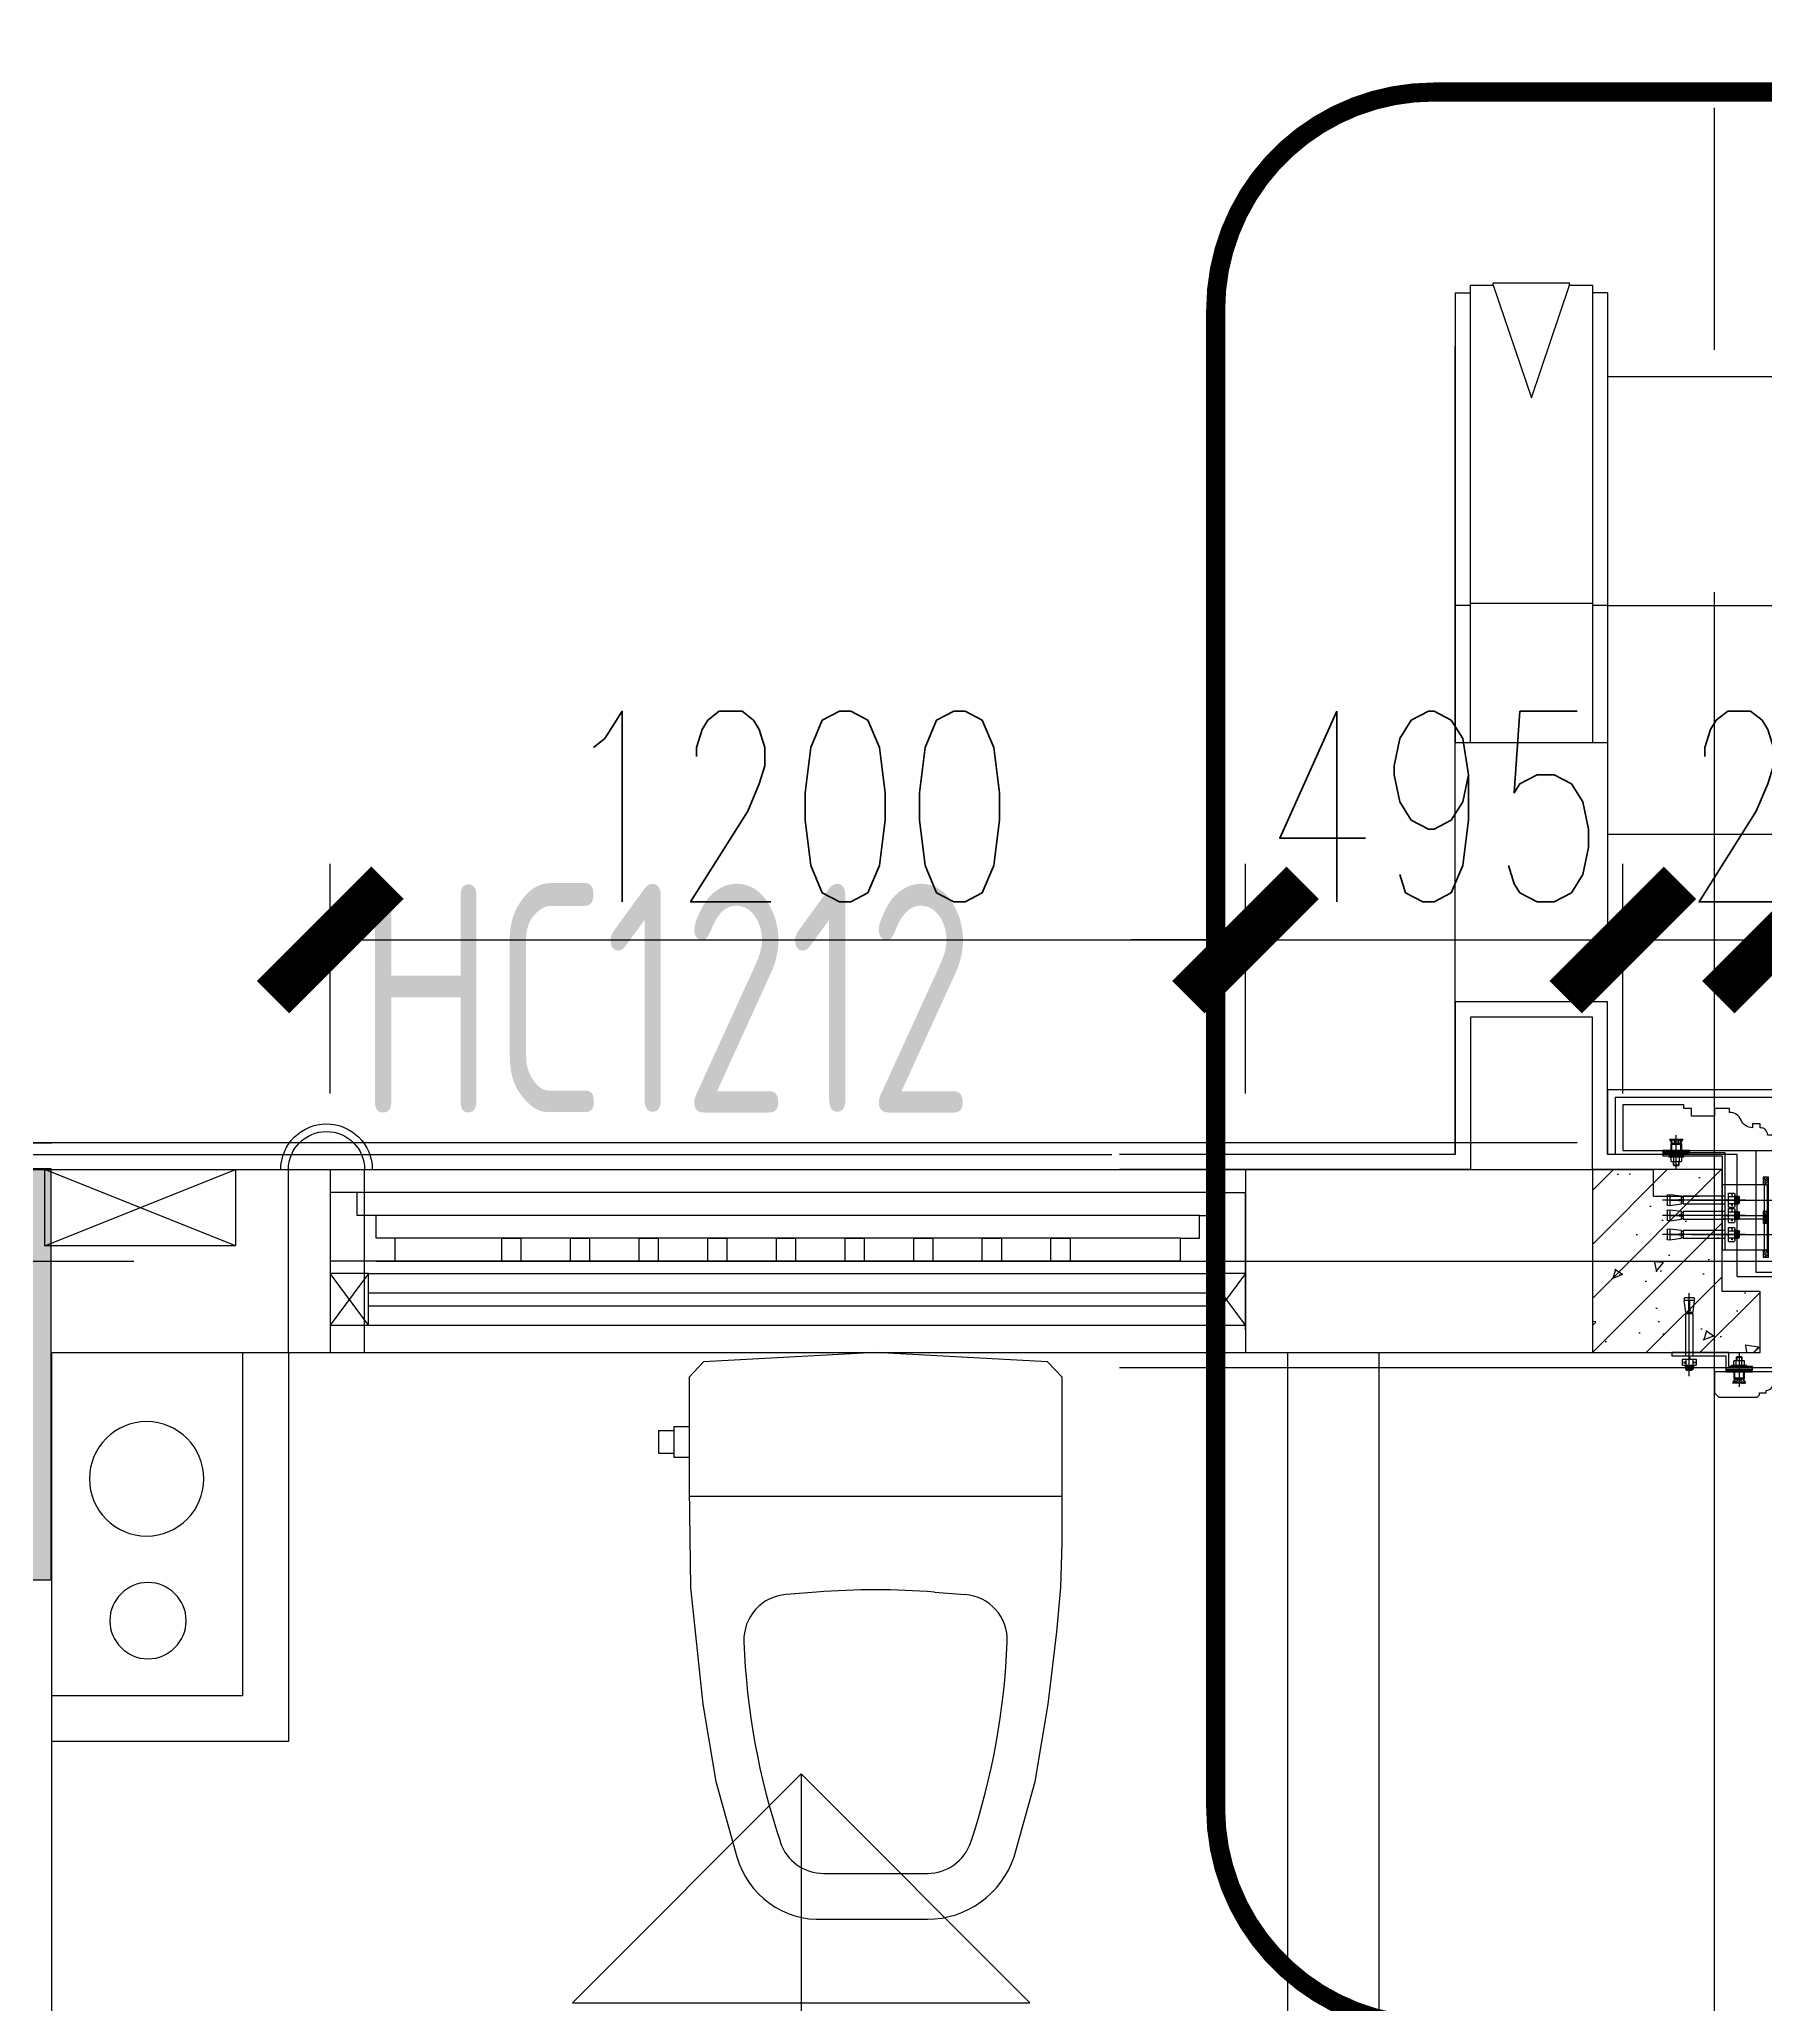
# Model space of a CAD drawing. Extents: x 296441 to 853063, y 459050 to 1117990.
# Drawn here: x 649002 to 651266, y 739137 to 741715 of the extents above; entities that cross this region are included whole.
import ezdxf
from ezdxf.enums import TextEntityAlignment as Align

# ---------------------------------------------------------------- set-up
doc = ezdxf.new("R2010")
doc.units = 0
doc.header["$LTSCALE"] = 1000
for name, pattern in [('14-GRID$0$CENTER2', [28.575, 19.05, -3.175, 3.175, -3.175]), ('CENTER', [50.8, 31.75, -6.35, 6.35, -6.35]), ('DASH', [0.35, 0.25, -0.1]), ('DOTE', [2.42, 2, -0.2, 0.02, -0.2])]:
    doc.linetypes.add(name, pattern=pattern)
for name, color, linetype in [('0-COL', 50, 'Continuous'), ('0-COL-H1', 170, 'Continuous'), ('0-dimension', 3, 'Continuous'), ('0-hatch', 8, 'Continuous'), ('0-不锈钢', 161, 'Continuous'), ('14-GRID$0$G-GRID', 9, '14-GRID$0$CENTER2'), ('1_钢型材', 30, 'Continuous'), ('2', 7, 'Continuous'), ('5PJ(配件)', 13, 'Continuous'), ('8XX(虚线)', 8, 'DASH'), ('A_STAIR', 4, 'Continuous'), ('DIM_ELEV', 3, 'Continuous'), ('DZ-PLAN-MAIN-FL01$0$A-WIND-IDEN', 33, 'Continuous'), ('E1-FL01$0$A-OVLK', 140, 'Continuous'), ('E1-FL01$0$A-WALL', 1, 'Continuous'), ('E1-FL01$0$A-WALL-FNSH', 6, 'Continuous'), ('E1-FL01$0$M2-FL01$0$A-ELEV-HEVY', 2, 'Continuous'), ('E1-FL01$0$M2-FL01$0$A-ELEV-MEDM', 4, 'Continuous'), ('E1-FL01$0$M2-FL01$0$A-ELEV-THIN', 145, 'Continuous'), ('E1-FL01$0$M2-FL01$0$A-WALL1', 2, 'Continuous'), ('E1-FL01$0$M3b-FL01$0$A-OVLK', 144, 'Continuous'), ('E2-E3-FL01$0$A-WALL', 1, 'Continuous'), ('E2-E3-FL01$0$E1-FL01$0$A-FIXT', 162, 'Continuous'), ('E2-E3-FL01$0$E1-FL01$0$A-HOLE-MECH', 222, 'Continuous'), ('E2-E3-FL01$0$E1-FL01$0$A-WALL', 1, 'Continuous'), ('E2-E3-FL01$0$E1-FL01$0$G-XREF', 2, 'Continuous'), ('E2-E3-FL01$0$huachuangN$0$A-ELEV-THIN', 144, 'Continuous'), ('E2-E3-FL01$0$huachuangN$0$A-OVLK', 140, 'Continuous'), ('E2-E3-FL01$0$huachuangN$0$A-SECT-STONE', 42, 'Continuous'), ('E2-E3-FL01$0$huachuangN$0$A-SECT-WIND', 155, 'Continuous'), ('E2-E3-FL01$0$huachuangN$0$A-WALL', 1, 'Continuous'), ('E2-E3-FL01$0$huachuangN$0$A-WIND', 4, 'Continuous'), ('E4-FL01$0$A-OVLK', 140, 'Continuous'), ('E4-FL01$0$A-WALL-FNSH', 6, 'Continuous'), ('huachuangN$0$A-WALL', 1, 'Continuous'), ('WALL', 242, 'Continuous'), ('ZT0_默认图层-----PM、LM、DY、JD', 7, 'Continuous'), ('ZT1_Dim---标注---PM、LM、DY、JD', 252, 'Continuous'), ('ZT1_Dim---索引---PM、LM、DY、JD', 2, 'Continuous'), ('ZT1_通用--Wall---PM、LM、DY、JD', 5, 'Continuous'), ('ZT1_通用--填充---PM、LM、DY、JD', 8, 'Continuous'), ('ZT3_辅材--五金件-------------JD', 13, 'Continuous'), ('ZT3_辅材--其他---------------JD', 1, 'Continuous'), ('ZT3_面板--石材板-PM、LM、DY、JD', 45, 'Continuous'), ('ZX', 1, 'CENTER')]:
    doc.layers.add(name, color=color, linetype=linetype)
doc.layers.add('E1-BS01-18-19$0$ENTR-DETL-P$0$A-ANNO-NPLT', color=215, linetype='Continuous', plot=False)
doc.styles.get("Standard").update_dxf_attribs({"font": 'gbenor.shx', "bigfont": 'gbcbig.shx'})
doc.styles.add('ZT-DIMSTYLE', font='ROMANS.shx', dxfattribs={"width": 0.7, "bigfont": 'CHINESE.shx'})
doc.styles.add('ZT_文字标注', font='ROMANS.shx', dxfattribs={"width": 0.7, "bigfont": '@1chinese.shx'})
doc.dimstyles.new('ZT-DIM100', dxfattribs={"dimscale": 100, "dimtxt": 2.5, "dimasz": 1.5, "dimexe": 1, "dimexo": 1, "dimgap": 0.5, "dimtad": 1, "dimdec": 0, "dimdsep": 46, "dimtxsty": 'ZT-DIMSTYLE', "dimblk": 'ARCHTICK', "dimcen": 2.5, "dimclrd": 175, "dimclre": 175, "dimclrt": 7, "dimazin": 2, "dimtfac": 1, "dimtix": 1, "dimtmove": 2, "dimatfit": 3, "dimfxl": 0, "dimarcsym": 0})
pattern_1 = [(52.5, (-25.0006, -59.7017), (2.44707, -0.08), [0, -1.9304, 0, -2.159, 0, -2.06375]), (82.5, (-25.0006, -59.7017), (3.58413, 2.24762), [0, -1.0414, 0, -1.7399, 0, -0.66675]), (122.5, (-25.0006, -61.2638), (0.00719, 3.95496), [0, -0.635, 0, -2.286, 0, -2.9845]), (132.5, (-25.0006, -61.2638), (1.11465, 3.81778), [0, -0.3175, 0, -1.4986, 0, -1.7145])]
pattern_2 = [(52.5, (-25.0006, -104.7017), (2.44707, -0.08), [0, -1.9304, 0, -2.159, 0, -2.06375]), (82.5, (-25.0006, -104.7017), (3.58413, 2.24762), [0, -1.0414, 0, -1.7399, 0, -0.66675]), (122.5, (-25.0006, -106.2638), (0.00719, 3.95496), [0, -0.635, 0, -2.286, 0, -2.9845]), (132.5, (-25.0006, -106.2638), (1.11465, 3.81778), [0, -0.3175, 0, -1.4986, 0, -1.7145])]

# ---------------------------------------------------------------- blocks, each defined once
blk = doc.blocks.new('XBX')
at = {"layer": 'A_STAIR'}
for p, q in [((954399.9, 542730.5), (954499.9, 542480.5)), ((954399.9, 542480.5), (954499.9, 542730.5))]:
    blk.add_line(p, q, dxfattribs=at)
blk.add_lwpolyline([(954499.9, 542730.5), (954399.9, 542730.5), (954399.9, 542480.5), (954499.9, 542480.5)], close=True, dxfattribs=at)
blk = doc.blocks.new('tt13')
at = {"layer": 'DIM_ELEV'}
for p, q in [((860385.3, 255715.7), (860085.3, 255415.7)), ((860385.3, 255715.7), (860685.3, 255415.7)), ((860385.3, 255715.7), (860385.3, 254630.2)), ((860085.3, 255415.7), (860685.3, 255415.7))]:
    blk.add_line(p, q, dxfattribs=at)
at = {"layer": 'DZ-PLAN-MAIN-FL01$0$A-WIND-IDEN', "color": 2, "width": 0.8}
blk.add_text('HC1212', height=300, dxfattribs=at).set_placement((859804.3, 256583.1))
blk = doc.blocks.new('E2-E3-FL01$0$E1-FL01$0$321')
for p, q in [((-284.5, -102), (-284.5, -132)), ((-284.5, -102), (-264.5, -102)), ((-264.5, -97), (-244.5, -97)), ((-264.5, -97), (-264.5, -137)), ((-284.5, -132), (-264.5, -132)), ((-264.5, -137), (-244.5, -137)), ((-244.4, -188), (244.5, -188)), ((-77.4, -314), (-117.4, -317.1)), ((77.4, -314), (117.4, -317.1)), ((-68, -683), (68, -683))]:
    blk.add_line(p, q)
blk.add_lwpolyline([(225.6, -12), (0, 0), (-225.6, -12), (-244.5, -32), (-244.5, -178), (-242.8, -307.9), (-226.5, -461), (-209.3, -562.2), (-181.8, -661, 0.35122), (-68, -743), (68, -743, 0.322645), (181.8, -661), (209.3, -562.2), (226.5, -461), (237.7, -366.2), (242.8, -307.9), (244.5, -249.4), (244.5, -32)], format="xyb", close=True)
for centre, radius, start, end in [((-112.7, -376.9), 60, 94.4412, 182.1331), ((0, -1311), 1000, 85.5588, 94.4412), ((112.7, -376.9), 60, 357.8669, 85.5588), ((766.7, -344.2), 940, 182.1331, 198.4718), ((-766.7, -344.2), 940, 341.5282, 357.8669), ((-68, -623), 60, 198.4718, 270), ((68, -623), 60, 270, 341.5282)]:
    blk.add_arc(centre, radius, start, end)
blk = doc.blocks.new('E2-E3-FL01$0$E1-FL01$0$$0$Da-PLAN-FL02$0$qiuxingfengmao')
for p, q in [((0, 100), (240, 100)), ((0, 0), (240, 0))]:
    blk.add_line(p, q)
for radius in [60, 50]:
    blk.add_arc((240, 50), radius, 270, 90)
blk = doc.blocks.new('E2-E3-FL01$0$huachuangN')
at = {"layer": 'E2-E3-FL01$0$huachuangN$0$A-ELEV-THIN'}
for p, q in [((1090, 210), (-40, 210)), ((1065, 180), (-15, 180))]:
    blk.add_line(p, q, dxfattribs=at)
at = {"layer": 'E2-E3-FL01$0$huachuangN$0$A-OVLK'}
for p, q in [((-75, 240), (1125, 240)), ((-75, 0), (1125, 0))]:
    blk.add_line(p, q, dxfattribs=at)
at = {"layer": 'E2-E3-FL01$0$huachuangN$0$A-SECT-STONE'}
for p, q in [((1125, 30), (1125, 210)), ((10, 120), (-75, 120)), ((150, 120), (175, 120)), ((240, 120), (265, 120)), ((330, 120), (355, 120)), ((420, 120), (445, 120)), ((510, 120), (535, 120)), ((600, 120), (625, 120)), ((690, 120), (715, 120)), ((780, 120), (805, 120)), ((870, 120), (895, 120)), ((1040, 120), (1125, 120))]:
    blk.add_line(p, q, dxfattribs=at)
for points in [[(10, 120), (10, 125), (10, 125.8), (10, 150), (-15, 150), (-15, 180), (-40, 180), (-40, 210), (-75, 210), (-75, 120)], [(1040, 120), (1040, 125), (1040, 125.8), (1040, 150), (1065, 150), (1065, 180), (1090, 180), (1090, 210), (1125, 210), (1125, 120)], [(150, 120), (150, 150), (175, 150), (175, 120)], [(240, 120), (240, 150), (265, 150), (265, 120)], [(330, 120), (330, 150), (355, 150), (355, 120)], [(420, 120), (420, 150), (445, 150), (445, 120)], [(510, 120), (510, 150), (535, 150), (535, 120)], [(600, 120), (600, 150), (625, 150), (625, 120)], [(690, 120), (690, 150), (715, 150), (715, 120)], [(780, 120), (780, 150), (805, 150), (805, 120)], [(870, 120), (870, 150), (895, 150), (895, 120)]]:
    blk.add_lwpolyline(points, dxfattribs=at)
at = {"layer": 'E2-E3-FL01$0$huachuangN$0$A-SECT-WIND'}
for p, q in [((-25, 104), (-75, 36)), ((-25, 36), (-75, 104)), ((-25, 104), (1075, 104)), ((1125, 104), (1075, 36)), ((1125, 36), (1075, 104)), ((-25, 78.5), (1075, 78.5)), ((-25, 61.5), (1075, 61.5)), ((-25, 36), (1075, 36))]:
    blk.add_line(p, q, dxfattribs=at)
for points in [[(-75, 104), (-75, 36), (-25, 36), (-25, 104)], [(1075, 104), (1075, 36), (1125, 36), (1125, 104)]]:
    blk.add_lwpolyline(points, close=True, dxfattribs=at)
at = {"layer": 'E2-E3-FL01$0$huachuangN$0$A-WALL'}
for p, q in [((-175, 240), (-75, 240)), ((-75, 240), (-75, 0)), ((1125, 240), (1125, 0)), ((1125, 240), (1225, 240)), ((-175, 0), (-75, 0)), ((1125, 0), (1225, 0))]:
    blk.add_line(p, q, dxfattribs=at)
at = {"layer": 'E2-E3-FL01$0$huachuangN$0$A-WIND'}
for p, q in [((1040, 150), (5, 150)), ((1040, 120), (10, 120))]:
    blk.add_line(p, q, dxfattribs=at)
blk = doc.blocks.new('ZT_钢膨胀螺栓_M10X95')
at = {"layer": 'ZT3_辅材--五金件-------------JD', "color": 1, "linetype": 'DOTE', "ltscale": 5}
blk.add_line((-27, 0), (82, 0), dxfattribs=at)
at = {"layer": 'ZT3_辅材--五金件-------------JD'}
for p, q in [((-17.5, 5), (-19, 3.5)), ((-19, -3.5), (-19, 3.5)), ((-13, 4.2), (-18.2, 4.2)), ((-13, 5), (-17.5, 5)), ((-17.5, 5), (-17.5, -5)), ((-16, 5), (-16, -5)), ((-14.5, 5), (-14.5, -5)), ((-13, -6.9), (-13, 6.9)), ((-4.6, 9.2), (-12.5, 9.2)), ((-4.6, 4.6), (-12.5, 4.6)), ((-4.6, -9.2), (-4.6, 9.2)), ((-2, 0.7), (-4.6, -0.2)), ((-2, 0), (-4.6, -0.9)), ((0, 5), (55, 5)), ((55, 5), (55, -5)), ((57.1, 4.1), (55, 4.1)), ((57.1, 1), (55, 1)), ((57.1, 5), (72.4, 7)), ((57.1, -5), (57.1, 5)), ((72.4, 0.4), (60.5, 0.4)), ((72.4, 7), (72.4, 0.4)), ((72.4, 6.5), (74.9, 6.9)), ((76, 5.9), (76, -5.9)), ((-17.5, -5), (-19, -3.5)), ((-13, -4.2), (-18.2, -4.2)), ((-13, -5), (-17.5, -5)), ((-4.6, -4.6), (-12.5, -4.6)), ((-4.6, -9.2), (-12.5, -9.2)), ((55, -5), (0, -5)), ((57.1, -1), (55, -1)), ((57.1, -4.1), (55, -4.1)), ((72.4, -7), (57.1, -5)), ((60.5, -0.4), (72.4, -0.4)), ((72.4, -0.4), (72.4, -7)), ((74.9, -6.9), (72.4, -6.5))]:
    blk.add_line(p, q, dxfattribs=at)
for centre, radius, start, end in [((-7.4, 6.9), 5.58, 155.5673, 204.4327), ((8.6, 0), 21.6, 167.6432, 192.3568), ((59.6, 0), 1.04, 23.5782, 336.4218), ((75, 5.9), 1, 0, 97.412), ((-7.4, -6.9), 5.58, 155.5673, 204.4327), ((75, -5.9), 1, 262.588, 0)]:
    blk.add_arc(centre, radius, start, end, dxfattribs=at)
at = {"layer": 'Defpoints', "color": 250, "style": 'ZT_文字标注', "width": 0.7}
for s, p in [('M10', (-9, 7.2)), ('95', (-9, -6.2))]:
    blk.add_text(s, height=1.5, rotation=90, dxfattribs=at).set_placement(p, align=Align.MIDDLE)
blk = doc.blocks.new('*U2474')
at = {"layer": 'ZT3_辅材--五金件-------------JD', "rotation": 270}
blk.add_blockref('ZT_钢膨胀螺栓_M10X95', (0, 0), dxfattribs=at)
blk = doc.blocks.new('20200513160216')
at = {"layer": '8XX(虚线)', "ltscale": 25}
h = blk.add_hatch(dxfattribs=at)
h.set_pattern_fill('AR-SAND', color=256, scale=0.05, style=0)
h.set_pattern_definition(pattern_1)
edge = h.paths.add_edge_path()
edge.add_line((-34, -29.7), (-41, -29.7))
edge.add_line((-41, -29.7), (-41, -59.7))
edge.add_line((-41, -59.7), (-39.5, -59.7))
edge.add_line((-39.5, -59.7), (-39.5, -40.9))
edge.add_arc((-38.3, -40.9), 1.2, 90, 180, ccw=False)
edge.add_line((-38.3, -39.7), (-34, -39.7))
edge.add_line((-34, -39.7), (-34, -29.7))
edge = h.paths.add_edge_path()
edge.add_line((-41, -89.7), (-34, -89.7))
edge.add_line((-34, -89.7), (-34, -79.7))
edge.add_line((-34, -79.7), (-38.3, -79.7))
edge.add_arc((-38.3, -78.5), 1.2, -180, -90, ccw=False)
edge.add_line((-39.5, -78.5), (-39.5, -59.7))
edge.add_line((-39.5, -59.7), (-41, -59.7))
edge.add_line((-41, -59.7), (-41, -89.7))
h = blk.add_hatch(dxfattribs=at)
h.set_pattern_fill('AR-SAND', color=256, scale=0.05, style=0)
h.set_pattern_definition(pattern_1)
edge = h.paths.add_edge_path()
edge.add_line((-34, -29.7), (-41, -29.7))
edge.add_line((-41, -29.7), (-41, -59.7))
edge.add_line((-41, -59.7), (-39.5, -59.7))
edge.add_line((-39.5, -59.7), (-39.5, -40.9))
edge.add_arc((-38.3, -40.9), 1.2, 90, 180, ccw=False)
edge.add_line((-38.3, -39.7), (-34, -39.7))
edge.add_line((-34, -39.7), (-34, -29.7))
edge = h.paths.add_edge_path()
edge.add_line((-41, -89.7), (-34, -89.7))
edge.add_line((-34, -89.7), (-34, -79.7))
edge.add_line((-34, -79.7), (-38.3, -79.7))
edge.add_arc((-38.3, -78.5), 1.2, -180, -90, ccw=False)
edge.add_line((-39.5, -78.5), (-39.5, -59.7))
edge.add_line((-39.5, -59.7), (-41, -59.7))
edge.add_line((-41, -59.7), (-41, -89.7))
h = blk.add_hatch(dxfattribs=at)
h.set_pattern_fill('AR-SAND', color=256, scale=0.05, angle=180, style=0)
h.set_pattern_definition(pattern_2)
edge = h.paths.add_edge_path()
edge.add_line((-41, -134.7), (-34, -134.7))
edge.add_line((-34, -134.7), (-34, -124.7))
edge.add_line((-34, -124.7), (-38.3, -124.7))
edge.add_arc((-38.3, -123.5), 1.2, -180, -90, ccw=False)
edge.add_line((-39.5, -123.5), (-39.5, -104.7))
edge.add_line((-39.5, -104.7), (-41, -104.7))
edge.add_line((-41, -104.7), (-41, -134.7))
edge = h.paths.add_edge_path()
edge.add_line((-34, -74.7), (-41, -74.7))
edge.add_line((-41, -74.7), (-41, -104.7))
edge.add_line((-41, -104.7), (-39.5, -104.7))
edge.add_line((-39.5, -104.7), (-39.5, -85.9))
edge.add_arc((-38.3, -85.9), 1.2, 90, 180, ccw=False)
edge.add_line((-38.3, -84.7), (-34, -84.7))
edge.add_line((-34, -84.7), (-34, -74.7))
h = blk.add_hatch(dxfattribs=at)
h.set_pattern_fill('AR-SAND', color=256, scale=0.05, angle=180, style=0)
h.set_pattern_definition(pattern_2)
edge = h.paths.add_edge_path()
edge.add_line((-41, -134.7), (-34, -134.7))
edge.add_line((-34, -134.7), (-34, -124.7))
edge.add_line((-34, -124.7), (-38.3, -124.7))
edge.add_arc((-38.3, -123.5), 1.2, -180, -90, ccw=False)
edge.add_line((-39.5, -123.5), (-39.5, -104.7))
edge.add_line((-39.5, -104.7), (-41, -104.7))
edge.add_line((-41, -104.7), (-41, -134.7))
edge = h.paths.add_edge_path()
edge.add_line((-34, -74.7), (-41, -74.7))
edge.add_line((-41, -74.7), (-41, -104.7))
edge.add_line((-41, -104.7), (-39.5, -104.7))
edge.add_line((-39.5, -104.7), (-39.5, -85.9))
edge.add_arc((-38.3, -85.9), 1.2, 90, 180, ccw=False)
edge.add_line((-38.3, -84.7), (-34, -84.7))
edge.add_line((-34, -84.7), (-34, -74.7))
at = {"color": 8}
for p, q in [((-41, -29.7), (-34, -29.7)), ((-41, -29.7), (-34, -29.7)), ((-41, -74.7), (-34, -74.7)), ((-41, -74.7), (-34, -74.7))]:
    blk.add_line(p, q, dxfattribs=at)
at = {"color": 1, "linetype": 'CENTER', "ltscale": 10}
for p, q in [((60, -59.7), (-50, -59.7)), ((60, -59.7), (-50, -59.7)), ((60, -59.7), (-50, -59.7)), ((60, -59.7), (-50, -59.7)), ((60, -104.7), (-50, -104.7)), ((60, -104.7), (-50, -104.7)), ((60, -104.7), (-50, -104.7)), ((60, -104.7), (-50, -104.7))]:
    blk.add_line(p, q, dxfattribs=at)
at = {"layer": '5PJ(配件)'}
for p, q in [((16, -79.7), (16, -39.7)), ((16, -79.7), (16, -39.7)), ((-39.5, -110.9), (-39.5, -85.9)), ((-39.5, -110.9), (-39.5, -85.9)), ((-38.3, -84.7), (-5, -84.7)), ((-38.3, -84.7), (-5, -84.7)), ((-35.5, -124.7), (-35.5, -84.7)), ((-35.5, -124.7), (-35.5, -84.7)), ((-39.5, -123.5), (-39.5, -110.9)), ((-39.5, -123.5), (-39.5, -110.9)), ((-5, -124.7), (-38.3, -124.7)), ((-5, -124.7), (-38.3, -124.7))]:
    blk.add_line(p, q, dxfattribs=at)
for points in [[(-25, -39.7), (20, -39.7)], [(-25, -39.7), (20, -39.7)], [(20, -40.1), (20, -79.7), (-25, -79.7)], [(20, -40.1), (20, -79.7), (-25, -79.7)], [(-5, -84.7), (20, -84.7), (20, -124.7)], [(-5, -84.7), (20, -84.7), (20, -124.7)], [(20, -124.7), (-5, -124.7)], [(20, -124.7), (-5, -124.7)]]:
    blk.add_lwpolyline(points, dxfattribs=at)
for centre, start, end in [((-38.3, -85.9), 90, 180), ((-38.3, -85.9), 90, 180), ((-38.3, -123.5), 180, 270), ((-38.3, -123.5), 180, 270)]:
    blk.add_arc(centre, 1.2, start, end, dxfattribs=at)
at = {"layer": '8XX(虚线)', "ltscale": 25}
for p, q in [((-41, -89.7), (-41, -29.7)), ((-41, -89.7), (-41, -29.7)), ((-34, -29.7), (-34, -39.7)), ((-34, -29.7), (-34, -39.7)), ((-41, -134.7), (-41, -74.7)), ((-41, -134.7), (-41, -74.7)), ((-34, -74.7), (-34, -84.7)), ((-34, -74.7), (-34, -84.7)), ((-34, -89.7), (-41, -89.7)), ((-34, -89.7), (-41, -89.7)), ((-34, -79.7), (-34, -89.7)), ((-34, -79.7), (-34, -89.7)), ((-34, -124.7), (-34, -134.7)), ((-34, -124.7), (-34, -134.7)), ((-34, -134.7), (-41, -134.7)), ((-34, -134.7), (-41, -134.7))]:
    blk.add_line(p, q, dxfattribs=at)
at = {"layer": '8XX(虚线)', "linetype": 'Continuous', "ltscale": 25}
for p, q in [((-39.5, -65.9), (-39.5, -40.9)), ((-39.5, -65.9), (-39.5, -40.9)), ((-38.3, -39.7), (-25, -39.7, 0)), ((-38.3, -39.7), (-25, -39.7, 0)), ((-35.5, -79.7), (-35.5, -39.7)), ((-35.5, -79.7), (-35.5, -39.7)), ((-39.5, -78.5), (-39.5, -65.9)), ((-39.5, -78.5), (-39.5, -65.9)), ((-25, -79.7, 0), (-38.3, -79.7)), ((-25, -79.7, 0), (-38.3, -79.7))]:
    blk.add_line(p, q, dxfattribs=at)
at = {"layer": '8XX(虚线)', "linetype": 'DASH', "ltscale": 25}
blk.add_line((16, -124.7), (16, -84.7), dxfattribs=at)
blk.add_line((16, -124.7), (16, -84.7), dxfattribs=at)
for centre, start, end in [((-38.3, -40.9), 90, 180), ((-38.3, -40.9), 90, 180), ((-38.3, -78.5), 180, 270), ((-38.3, -78.5), 180, 270)]:
    blk.add_arc(centre, 1.2, start, end, dxfattribs=at)
at = {"layer": 'ZT3_辅材--五金件-------------JD', "rotation": 90}
for p in [(16, -59.7), (16, -59.7), (16, -104.7), (16, -104.7)]:
    blk.add_blockref('*U2474', p, dxfattribs=at)
blk = doc.blocks.new('*U2473')
at = {"layer": 'ZT3_辅材--五金件-------------JD', "rotation": 270}
blk.add_blockref('ZT_钢膨胀螺栓_M10X95', (0, 0), dxfattribs=at)
blk = doc.blocks.new('BS-03')
at = {"layer": '0-hatch'}
h = blk.add_hatch(dxfattribs=at)
h.set_pattern_fill('ANSI37', color=256, scale=0.2, angle=90, style=0)
h.set_pattern_definition([(45.000534, (-2240.4478, -446.36857), (-0.44901699, 0.44900862), []), (135.000534, (-2240.4478, -446.36857), (-0.44900862, -0.44901699), [])])
h.paths.add_polyline_path([(-5.7, 0), (-6.7, 0), (-6.7, -9.4), (-5.7, -9.4), (-8.5, -15), (8.5, -15), (5.7, -9.4), (6.7, -9.4), (6.7, 0), (5.7, 0), (5.7, -8.4), (4.3, -8.4), (4.3, -8.7), (6.9, -14), (5.9, -14, -0.197658), (5.2, -14), (-5.2, -14, -0.197658), (-5.8, -14), (-6.9, -14), (-4.1, -8.4), (-5.7, -8.4)])
at = {"layer": 'ZT1_通用--填充---PM、LM、DY、JD', "ltscale": 40}
h = blk.add_hatch(dxfattribs=at)
h.set_pattern_fill('ANSI38', color=256, style=0)
h.set_pattern_definition([(45, (-17.5, 0), (-1.12253, 1.12253), []), (135, (-17.5, 0), (-3.367596, 1.12253), [3.96875, -2.38125])])
h.paths.add_polyline_path([(-17.5, 3), (-17.5, 0), (17.5, 0), (17.5, 3)])
at = {"layer": '0-不锈钢'}
for p, q in [((4, 18.6), (-4, 18.6)), ((-3.8, 8.6), (-3.8, 13.8)), ((-3.2, 19.4), (-3.2, 14.4)), ((3.6, 8.6), (3.6, 13.8)), ((-2.5, -11.9), (-5, -13.9)), ((2.5, -11.9), (5, -13.9)), ((4.3, -8.7), (4.3, -8.4))]:
    blk.add_line(p, q, dxfattribs=at)
blk.add_lwpolyline([(-10.1, 8), (-10.1, 7), (9.9, 7), (9.9, 8)], close=True, dxfattribs=at)
blk.add_lwpolyline([(-7.4, 8.6, 0.317837), (-3.8, 8.6, 0.158919), (3.6, 8.6, 0.317837), (7.2, 8.6), (7.2, 13.8, 0.317837), (3.6, 13.8, 0.158919), (-3.8, 13.8, 0.317837), (-7.4, 13.8)], format="xyb", close=True, dxfattribs=at)
for points in [[(5.4, 14.4), (-0.1, 14.4), (-5.6, 14.4)], [(5.4, 8), (-0.1, 8), (-5.6, 8)], [(4, 14.4), (4, 18.6), (3.2, 19.4), (-3.2, 19.4), (-4, 18.6), (-4, 14.4)], [(3.2, 19.4), (3.2, 14.4)], [(6.7, 0), (6.7, -9.4), (5.7, -9.4), (8.5, -15), (-8.5, -15), (-5.7, -9.4), (-6.7, -9.4), (-6.7, 0)], [(4.3, -8.7), (6.9, -14), (-6.9, -14), (-4.1, -8.4)], [(5.7, 0), (5.7, -8.4), (-5.7, -8.4), (-5.7, 0)]]:
    blk.add_lwpolyline(points, dxfattribs=at)
blk.add_lwpolyline([(2.5, -8.4), (3.3, -10, -0.809451), (2.9, -10.3), (2.5, -10, 0.17444), (0, -9.1, 0.17444), (-2.5, -10), (-2.9, -10.3, -0.809451), (-3.3, -10), (-2.5, -8.4)], format="xyb", dxfattribs=at)
for centre, radius, start, end in [((-5.5, -13.2), 0.871, 153.627, 308.5058), ((0, -15), 3.96, 51.4953, 128.5058), ((5.5, -13.2), 0.871, 231.4953, 26.374)]:
    blk.add_arc(centre, radius, start, end, dxfattribs=at)
at = {"layer": '2', "color": 1, "linetype": 'CENTER', "ltscale": 0.2}
blk.add_line((0, 19.4), (0, -20), dxfattribs=at)
at = {"layer": '2', "color": 2}
blk.add_lwpolyline([(-17.5, 3), (-17.5, 0), (17.5, 0), (17.5, 3), (-17.5, 3)], close=True, dxfattribs=at)
at = {"layer": 'ZT3_辅材--五金件-------------JD', "ltscale": 40}
blk.add_lwpolyline([(-17.5, 3), (-17.5, 0), (17.5, 0), (17.5, 3), (-17.5, 3)], dxfattribs=at)
at = {"layer": 'ZX'}
for p, q in [((0, 24.5), (0, -7.8)), ((0, 19.4), (0, -13))]:
    blk.add_line(p, q, dxfattribs=at)
blk = doc.blocks.new('20200616142847')
at = {"layer": '1_钢型材'}
blk.add_line((-57.2, 140), (-61.2, 140), dxfattribs=at)
blk.add_lwpolyline([(-61.2, 140), (-61.2, 28), (-14.7, 28), (-14.7, 28), (20.3, 28), (20.3, 32), (-10.7, 32), (-10.7, 32), (-57.2, 32), (-57.2, 140)], dxfattribs=at)
at = {"layer": '0-dimension', "ltscale": 0.5}
blk.add_blockref('BS-03', (2.8, 25), dxfattribs=at)
at = {"layer": 'ZT3_辅材--五金件-------------JD', "xscale": -1, "rotation": 90}
blk.add_blockref('*U2473', (-61.2, 110), dxfattribs=at)
blk = doc.blocks.new('20200618135151')
at = {"layer": 'ZT3_辅材--其他---------------JD', "ltscale": 10}
for p, q in [((220, 220), (200, 220)), ((210, -10), (210, 220)), ((220, -20), (220, 220)), ((-20, -20), (-20, 65)), ((-10, -10), (-10, 65)), ((-20, -20), (220, -20)), ((-10, -10), (210, -10))]:
    blk.add_line(p, q, dxfattribs=at)
blk = doc.blocks.new('A$C77A60EB8')
at = {"layer": '1_钢型材'}
blk.add_lwpolyline([(50.3, 28), (50.3, 32), (19.3, 32), (19.3, 50), (-55.7, 50), (-55.7, 46), (15.3, 46), (15.3, 28)], close=True, dxfattribs=at)
at = {"layer": '0-dimension', "ltscale": 0.5}
blk.add_blockref('BS-03', (32.8, 25), dxfattribs=at)
at = {"layer": 'ZT3_辅材--五金件-------------JD', "xscale": -1, "rotation": 180}
blk.add_blockref('*U2473', (-32.6, 46), dxfattribs=at)
blk = doc.blocks.new('中间套北入门头平面')
at = {"layer": 'ZT1_通用--填充---PM、LM、DY、JD'}
h = blk.add_hatch(dxfattribs=at)
h.set_pattern_fill('钢筋混凝土', color=256, scale=20, style=0)
h.set_pattern_definition([(45, (-92746.786, 143355.796), (-35.355339, 35.355339), []), (50, (-92746.79, 143355.8), (143.45204, -12.55043), [15, -165]), (355, (-92746.79, 143355.8), (-27.75027, 150.43843), [12, -132]), (100.4514, (-92734.83, 143354.75), (115.70188, 137.88791), [12.74804, -140.22842]), (46.1842, (-92746.79, 143395.8), (213.44821, -33.1038), [22.5, -247.5]), (96.6356, (-92729, 143393.04), (186.93254, 194.82357), [19.12206, -210.3426]), (351.1842, (-92746.79, 143395.8), (186.9324, 194.82372), [18, -198]), (21, (-92726.79, 143385.8), (119.38141, -80.52378), [15, -165]), (326, (-92726.79, 143385.8), (48.66307, 145.03001), [12, -132]), (71.4514, (-92716.84, 143379.09), (168.04453, 64.5061), [12.74804, -140.22842]), (37.5, (-92746.786, 143355.796), (2.431971, 66.57877), [0, -130.4, 0, -134, 0, -132.5]), (7.5, (-92746.786, 143355.796), (52.613907, 78.882342), [0, -76.4, 0, -127.4, 0, -50.5]), (327.5, (-92791.386, 143355.796), (106.764487, -4.510974), [0, -50, 0, -156, 0, -207]), (317.5, (-92811.39, 143355.8), (116.637234, 20.020996), [0, -65, 0, -103.6, 0, -147])])
h.paths.add_polyline_path([(820, 33.7), (770, 33.7), (770, -46.3), (820, -46.3), (820, -206.3), (990, -206.3), (990, 33.7)])
at = {"layer": 'E1-FL01$0$A-WALL'}
for p, q in [((1610, 33.7), (800, 33.7)), ((990, -206.3), (990, 33.7)), ((980, -206.3), (980, -206.3))]:
    blk.add_line(p, q, dxfattribs=at)
blk.add_lwpolyline([(980, -206.3), (990, -206.3), (990, -406.3), (1150, -406.3), (1150, -206.3), (1610, -206.3)], dxfattribs=at)
at = {"layer": 'E1-FL01$0$A-WALL-FNSH'}
for p, q in [((750, 53.7), (1610, 53.7)), ((800, -66.3), (750, -66.3))]:
    blk.add_line(p, q, dxfattribs=at)
blk.add_lwpolyline([(800, -66.3), (800, -226.3), (970, -226.3), (970, -426.3), (1170, -426.3), (1170, -226.3), (1610, -226.3)], dxfattribs=at)
at = {"layer": 'E1-FL01$0$M2-FL01$0$A-ELEV-HEVY'}
for p, q in [((970, -1356.3), (970, -526.3, 5.4)), ((1170, -766.3, 5.4), (970, -766.3)), ((1170, -1356.3, 5.4), (1170, -766.3, 5.4)), ((970, -1356.3), (990, -1356.3)), ((1170, -1356.3, 5.4), (1150, -1356.3, 5.4))]:
    blk.add_line(p, q, dxfattribs=at)
at = {"layer": 'E1-FL01$0$M2-FL01$0$A-ELEV-MEDM'}
for p, q in [((990, -1366.3), (990, -766.3)), ((970, -946.3), (990, -946.3)), ((990, -948.7), (1150, -948.7, 5.4)), ((1150, -946.3, 5.4), (1170, -946.3, 5.4)), ((1020, -1366.3), (1020, -1369.3)), ((1120, -1369.3, 5.4), (1020, -1369.3)), ((1120, -1366.3, 5.4), (1120, -1369.3, 5.4))]:
    blk.add_line(p, q, dxfattribs=at)
at = {"layer": 'E1-FL01$0$M2-FL01$0$A-ELEV-MEDM', "elevation": 5.4}
blk.add_lwpolyline([(1150, -766.3), (1150, -1366.3), (1120, -1366.3)], dxfattribs=at)
at = {"layer": 'E1-FL01$0$M2-FL01$0$A-ELEV-MEDM'}
blk.add_lwpolyline([(1020, -1366.3), (990, -1366.3), (990, -1366.3)], dxfattribs=at)
at = {"layer": 'E1-FL01$0$M2-FL01$0$A-ELEV-THIN', "elevation": 5.4}
blk.add_lwpolyline([(1120, -1366.3), (1070, -1218.4), (1020, -1366.3)], dxfattribs=at)
at = {"layer": 'E1-FL01$0$M2-FL01$0$A-WALL1', "color": 2}
blk.add_line((1170, -226.3, 5.4), (1170, -1286.3, 5.4), dxfattribs=at)
at = {"layer": 'E1-FL01$0$M3b-FL01$0$A-OVLK'}
for p, q in [((970, -646.3), (-970, -646.3)), ((970, -946.3), (-970, -946.3)), ((970, -1246.3), (-970, -1246.3))]:
    blk.add_line(p, q, dxfattribs=at)
at = {"layer": 'ZT1_通用--Wall---PM、LM、DY、JD', "ltscale": 0.5}
blk.add_lwpolyline([(820, 33.7), (770, 33.7), (770, -46.3), (820, -46.3), (820, -206.3), (990, -206.3), (990, 33.7)], close=True, dxfattribs=at)
at = {"layer": 'ZT1_通用--填充---PM、LM、DY、JD', "linetype": 'ByBlock', "const_width": 1}
blk.add_lwpolyline([(775, -231.3), (750, -231.3)], dxfattribs=at)
blk.add_lwpolyline([(775, -231.3), (750, -231.3)], dxfattribs=at)
blk.add_lwpolyline([(775, -231.3), (750, -231.3)], dxfattribs=at)
at = {"layer": 'ZT3_面板--石材板-PM、LM、DY、JD', "ltscale": 40}
blk.add_lwpolyline([(830, 58.7), (830, 86.2), (824, 92.2), (774, 92.2), (771, 89.2), (771, 86.2), (762, 86.2), (762, 83.2, 0.414214), (753, 74.2), (750, 74.2), (750, 58.7)], format="xyb", dxfattribs=at)
blk.add_lwpolyline([(750, 58.7), (830, 58.7)], dxfattribs=at)
at = {"layer": 'ZT3_面板--石材板-PM、LM、DY、JD', "ltscale": 0.2}
blk.add_lwpolyline([(775, -231.3), (750, -231.3), (750, -71.3), (775, -71.3)], close=True, dxfattribs=at)
blk.add_lwpolyline([(775, -231.3), (750, -231.3), (750, -71.3), (775, -71.3)], close=True, dxfattribs=at)
blk.add_lwpolyline([(775, -231.3), (750, -231.3), (750, -71.3), (775, -71.3)], close=True, dxfattribs=at)
blk.add_lwpolyline([(950, -291.3), (950, -231.3), (750, -231.3), (750, -251.3), (760, -251.3, 0.414214), (770, -261.3), (770, -266.3), (780, -266.3), (780, -261.3, -0.302776), (795, -271.3, 0.302776), (810, -281.3), (810, -286.3), (830, -286.3), (830, -276.3), (860, -276.3), (860, -286.3), (870, -286.3), (870, -291.3), (950, -291.3)], format="xyb", dxfattribs=at)
at = {"extrusion": (0, 0, -1), "xscale": -1, "zscale": -1, "rotation": 180}
blk.add_blockref('A$C77A60EB8', (-830.3, 83.7), dxfattribs=at)
at = {"ltscale": 10, "xscale": -1}
blk.add_blockref('20200618135151', (950, -291.3), dxfattribs=at)
at = {"extrusion": (0, 0, -1), "xscale": -1, "zscale": -1}
blk.add_blockref('20200616142847', (-877.2, -256.3), dxfattribs=at)
at = {"layer": 'ZT0_默认图层-----PM、LM、DY、JD', "ltscale": 10, "xscale": -1, "rotation": 180}
blk.add_blockref('20200513160216', (800, -226), dxfattribs=at)
blk = doc.blocks.new('9.6N一层')
at = {"layer": 'E1-BS01-18-19$0$ENTR-DETL-P$0$A-ANNO-NPLT'}
for centre, radius in [((704737.4, 218537.9), 75), ((704735.6, 218351.9), 50)]:
    blk.add_circle(centre, radius, dxfattribs=at)
at = {"layer": 'E1-FL01$0$A-OVLK'}
for p, q in [((700231.5, 218978.4), (695261.5, 218978.4)), ((703471.5, 218978.4), (705101.5, 218978.4))]:
    blk.add_line(p, q, dxfattribs=at)
at = {"layer": 'E1-FL01$0$A-WALL-FNSH'}
for p, q in [((698476.5, 218963.4), (695261.5, 218963.4)), ((705121.5, 218963.4), (703471.5, 218963.4)), ((703501.5, 218963.4), (703471.5, 218963.4))]:
    blk.add_line(p, q, dxfattribs=at)
at = {"layer": 'E2-E3-FL01$0$A-WALL'}
blk.add_lwpolyline([(704861.5, 216723.4), (704861.5, 218703.4)], dxfattribs=at)
at = {"layer": 'E2-E3-FL01$0$E1-FL01$0$A-WALL'}
for p, q in [((703061.5, 218703.4), (702701.5, 218703.4)), ((703501.5, 218703.4), (703241.5, 218703.4)), ((703241.5, 218703.4), (703241.5, 217623.4)), ((704861.5, 216723.4), (704861.5, 218703.4))]:
    blk.add_line(p, q, dxfattribs=at)
at = {"layer": 'E4-FL01$0$A-OVLK'}
for p, q in [((700211.5, 218978.4), (695261.5, 218978.4)), ((702861.5, 218978.4), (705136.5, 218978.4))]:
    blk.add_line(p, q, dxfattribs=at)
at = {"layer": 'E4-FL01$0$A-WALL-FNSH'}
blk.add_line((703501.5, 218963.4), (703471.5, 218963.4), dxfattribs=at)
at = {"layer": 'huachuangN$0$A-WALL'}
blk.add_line((703501.5, 218943.4), (703331.5, 218943.4), dxfattribs=at)
at = {"layer": 'WALL'}
for p, q in [((697181.5, 218943.4), (695261.5, 218943.4)), ((702761.5, 218908.4), (702761.5, 218943.4)), ((703181.5, 218943.4), (702761.5, 218943.4)), ((703501.5, 218943.4), (703181.5, 218943.4)), ((705101.5, 218943.4), (704581.5, 218943.4)), ((702761.5, 218908.4), (702701.5, 218908.4)), ((703121.5, 218703.4), (703121.5, 217623.4)), ((704861.5, 218703.4), (704541.5, 218703.4)), ((704551.5, 218703.4), (704551.5, 218193.4)), ((704611.5, 218703.4), (704611.5, 218253.4)), ((704861.5, 217903.4), (704861.5, 218703.4)), ((704611.5, 218253.4), (704861.5, 218253.4)), ((704551.5, 218193.4), (704861.5, 218193.4))]:
    blk.add_line(p, q, dxfattribs=at)
at = {"layer": 'E2-E3-FL01$0$E1-FL01$0$A-FIXT', "extrusion": (0, 0, -1), "zscale": -1}
blk.add_blockref('E2-E3-FL01$0$E1-FL01$0$321', (-703781.5, 218703.4), dxfattribs=at)
at = {"layer": 'E2-E3-FL01$0$E1-FL01$0$A-HOLE-MECH', "rotation": 90}
blk.add_blockref('E2-E3-FL01$0$E1-FL01$0$$0$Da-PLAN-FL02$0$qiuxingfengmao', (704551.5, 218703.4), dxfattribs=at)
at = {"layer": 'E2-E3-FL01$0$E1-FL01$0$G-XREF', "extrusion": (0, 0, -1), "zscale": -1}
blk.add_blockref('E2-E3-FL01$0$huachuangN', (-704421.5, 218703.4), dxfattribs=at)
at = {"layer": 'ZT0_默认图层-----PM、LM、DY、JD', "ltscale": 200, "xscale": -1, "rotation": 180}
blk.add_blockref('中间套北入门头平面', (701851.5, 218737.1), dxfattribs=at)
blk = doc.blocks.new('_ArchTick')
at = {"color": 0, "linetype": 'ByBlock', "const_width": 0.4}
blk.add_lwpolyline([(-0.5, -0.5), (0.5, 0.5)], dxfattribs=at)
blk = doc.blocks.new('*D2482')
at = {"layer": 'Defpoints', "color": 0, "ltscale": 1000, "transparency": 16777216}
for p in [(1760, 216.2), (260, -85), (1760, -85)]:
    blk.add_point(p, dxfattribs=at)
at = {"layer": 'ZT1_Dim---标注---PM、LM、DY、JD', "color": 175, "linetype": 'ByBlock', "lineweight": -2, "ltscale": 1000, "transparency": 16777216}
for p, q in [((260, 15), (260, 316.2)), ((1760, 15), (1760, 316.2)), ((260, 216.2), (1760, 216.2))]:
    blk.add_line(p, q, dxfattribs=at)
at = {"layer": 'ZT1_Dim---标注---PM、LM、DY、JD', "color": 175, "lineweight": -2, "ltscale": 1000, "transparency": 16777216, "xscale": 150, "yscale": 150, "zscale": 150, "rotation": 180}
blk.add_blockref('_ArchTick', (260, 216.2), dxfattribs=at)
at = {"layer": 'ZT1_Dim---标注---PM、LM、DY、JD', "color": 175, "lineweight": -2, "ltscale": 1000, "transparency": 16777216, "xscale": 150, "yscale": 150, "zscale": 150}
blk.add_blockref('_ArchTick', (1760, 216.2), dxfattribs=at)
at = {"layer": 'ZT1_Dim---标注---PM、LM、DY、JD', "color": 7, "ltscale": 1000, "transparency": 16777216, "insert": (1010, 391.2), "char_height": 250, "attachment_point": 5, "style": 'ZT-DIMSTYLE'}
blk.add_mtext('1500', dxfattribs=at)
blk = doc.blocks.new('*D2483')
at = {"layer": 'Defpoints', "color": 0, "ltscale": 1000, "transparency": 16777216}
for p in [(260, 216.2), (60, -85), (260, -85)]:
    blk.add_point(p, dxfattribs=at)
at = {"layer": 'ZT1_Dim---标注---PM、LM、DY、JD', "color": 175, "linetype": 'ByBlock', "lineweight": -2, "ltscale": 1000, "transparency": 16777216}
for p, q in [((60, 15), (60, 316.2)), ((260, 15), (260, 316.2)), ((60, 216.2), (260, 216.2))]:
    blk.add_line(p, q, dxfattribs=at)
at = {"layer": 'ZT1_Dim---标注---PM、LM、DY、JD', "color": 175, "lineweight": -2, "ltscale": 1000, "transparency": 16777216, "xscale": 150, "yscale": 150, "zscale": 150, "rotation": 180}
blk.add_blockref('_ArchTick', (60, 216.2), dxfattribs=at)
at = {"layer": 'ZT1_Dim---标注---PM、LM、DY、JD', "color": 175, "lineweight": -2, "ltscale": 1000, "transparency": 16777216, "xscale": 150, "yscale": 150, "zscale": 150}
blk.add_blockref('_ArchTick', (260, 216.2), dxfattribs=at)
at = {"layer": 'ZT1_Dim---标注---PM、LM、DY、JD', "color": 7, "ltscale": 1000, "transparency": 16777216, "insert": (362.5, 391.2), "char_height": 250, "attachment_point": 5, "style": 'ZT-DIMSTYLE'}
blk.add_mtext('200', dxfattribs=at)
blk = doc.blocks.new('*D2484')
at = {"layer": 'Defpoints', "color": 0, "ltscale": 1000, "transparency": 16777216}
for p in [(60, 216.2), (-435, -85), (60, -85)]:
    blk.add_point(p, dxfattribs=at)
at = {"layer": 'ZT1_Dim---标注---PM、LM、DY、JD', "color": 175, "linetype": 'ByBlock', "lineweight": -2, "ltscale": 1000, "transparency": 16777216}
for p, q in [((-435, 15), (-435, 316.2)), ((60, 15), (60, 316.2)), ((-435, 216.2), (-585, 216.2)), ((-435, 216.2), (60, 216.2)), ((60, 216.2), (210, 216.2))]:
    blk.add_line(p, q, dxfattribs=at)
at = {"layer": 'ZT1_Dim---标注---PM、LM、DY、JD', "color": 175, "lineweight": -2, "ltscale": 1000, "transparency": 16777216, "xscale": 150, "yscale": 150, "zscale": 150}
blk.add_blockref('_ArchTick', (-435, 216.2), dxfattribs=at)
at = {"layer": 'ZT1_Dim---标注---PM、LM、DY、JD', "color": 175, "lineweight": -2, "ltscale": 1000, "transparency": 16777216, "xscale": 150, "yscale": 150, "zscale": 150, "rotation": 180}
blk.add_blockref('_ArchTick', (60, 216.2), dxfattribs=at)
at = {"layer": 'ZT1_Dim---标注---PM、LM、DY、JD', "color": 7, "ltscale": 1000, "transparency": 16777216, "insert": (-187.5, 391.2), "char_height": 250, "attachment_point": 5, "style": 'ZT-DIMSTYLE'}
blk.add_mtext('495', dxfattribs=at)
blk = doc.blocks.new('*D2485')
at = {"layer": 'Defpoints', "color": 0, "ltscale": 1000, "transparency": 16777216}
for p in [(-435, 216.2), (-1635, -85), (-435, -85)]:
    blk.add_point(p, dxfattribs=at)
at = {"layer": 'ZT1_Dim---标注---PM、LM、DY、JD', "color": 175, "linetype": 'ByBlock', "lineweight": -2, "ltscale": 1000, "transparency": 16777216}
for p, q in [((-1635, 15), (-1635, 316.2)), ((-435, 15), (-435, 316.2)), ((-1635, 216.2), (-435, 216.2))]:
    blk.add_line(p, q, dxfattribs=at)
at = {"layer": 'ZT1_Dim---标注---PM、LM、DY、JD', "color": 175, "lineweight": -2, "ltscale": 1000, "transparency": 16777216, "xscale": 150, "yscale": 150, "zscale": 150, "rotation": 180}
blk.add_blockref('_ArchTick', (-1635, 216.2), dxfattribs=at)
at = {"layer": 'ZT1_Dim---标注---PM、LM、DY、JD', "color": 175, "lineweight": -2, "ltscale": 1000, "transparency": 16777216, "xscale": 150, "yscale": 150, "zscale": 150}
blk.add_blockref('_ArchTick', (-435, 216.2), dxfattribs=at)
at = {"layer": 'ZT1_Dim---标注---PM、LM、DY、JD', "color": 7, "ltscale": 1000, "transparency": 16777216, "insert": (-1035, 391.2), "char_height": 250, "attachment_point": 5, "style": 'ZT-DIMSTYLE'}
blk.add_mtext('1200', dxfattribs=at)
blk = doc.blocks.new('A$C38AD7E8D')
at = {"layer": '0-COL', "color": 6}
blk.add_lwpolyline([(40020, 120.1), (40320, 120.1), (40320, -419.9), (40020, -419.9)], close=True, dxfattribs=at)
at = {"layer": '0-COL-H1', "color": 254}
blk.add_solid([(40320, -419.9), (40320, 120.1), (40020, -419.9), (40020, 120.1)], dxfattribs=at)
blk = doc.blocks.new('20200306164642')
at = {"layer": 'ZT1_Dim---索引---PM、LM、DY、JD', "linetype": 'DASH', "const_width": 25}
blk.add_lwpolyline([(-188.3, 1328.2), (2142.8, 1328.2, -0.414214), (2428.5, 1042.5), (2428.5, -922.3, -0.414214), (2142.8, -1208), (-188.3, -1208, -0.414214), (-474, -922.3), (-474, 1042.5, -0.414214)], format="xyb", close=True, dxfattribs=at)
at = {"layer": 'ZT1_Dim---标注---PM、LM、DY、JD', "ltscale": 1000}
for base, p1, p2, picture, middle in [((-435, 216.2), (-1635, -85), (-435, -85), '*D2485', (-1035, 391.2)), ((60, 216.2), (-435, -85), (60, -85), '*D2484', (-187.5, 391.2)), ((1760, 216.2), (260, -85), (1760, -85), '*D2482', (1010, 391.2))]:
    dim = blk.add_linear_dim(base=base, p1=p1, p2=p2, dimstyle='ZT-DIM100', override={"dimfxl": 200}, dxfattribs=at)
    dim.commit()
    dim.dimension.update_dxf_attribs({"geometry": picture, "text_midpoint": middle})
dim = blk.add_linear_dim(base=(260, 216.2), p1=(60, -85), p2=(260, -85), dimstyle='ZT-DIM100', override={"dimfxl": 200}, dxfattribs=at)
dim.commit()
dim.dimension.update_dxf_attribs({"geometry": '*D2483', "text_midpoint": (362.5, 391.2), "dimtype": 128})

msp = doc.modelspace()

# ---------------------------------------------------------------- linework, layer by layer
at = {"layer": '14-GRID$0$G-GRID', "color": 8, "ltscale": 0.1}
for p, q in [((651198.5, 730512.6), (651198.5, 748996.4)), ((595151, 740112.6), (674432.5, 740112.6))]:
    msp.add_line(p, q, dxfattribs=at)

# ---------------------------------------------------------------- block references
for name, p in [('tt13', (-210384.3, 483724.4)), ('A$C38AD7E8D', (608697, 740114.1, -13.6))]:
    msp.add_blockref(name, p)
at = {"layer": 'A_STAIR', "extrusion": (0, 0, -1), "zscale": -1, "rotation": 90.00000000000001}
msp.add_blockref('XBX', (-106528.6, -214267.2, 15.4), dxfattribs=at)
at = {"layer": 'DIM_ELEV', "xscale": -1}
for p in [(1344280, 521289.2), (1353880, 521289.2)]:
    msp.add_blockref('9.6N一层', p, dxfattribs=at)

# ---------------------------------------------------------------- next in the draw order: block references
at = {"layer": 'ZT0_默认图层-----PM、LM、DY、JD', "ltscale": 1000}
msp.add_blockref('20200306164642', (651018.5, 740317.6), dxfattribs=at)

doc.saveas('drawing.dxf')
